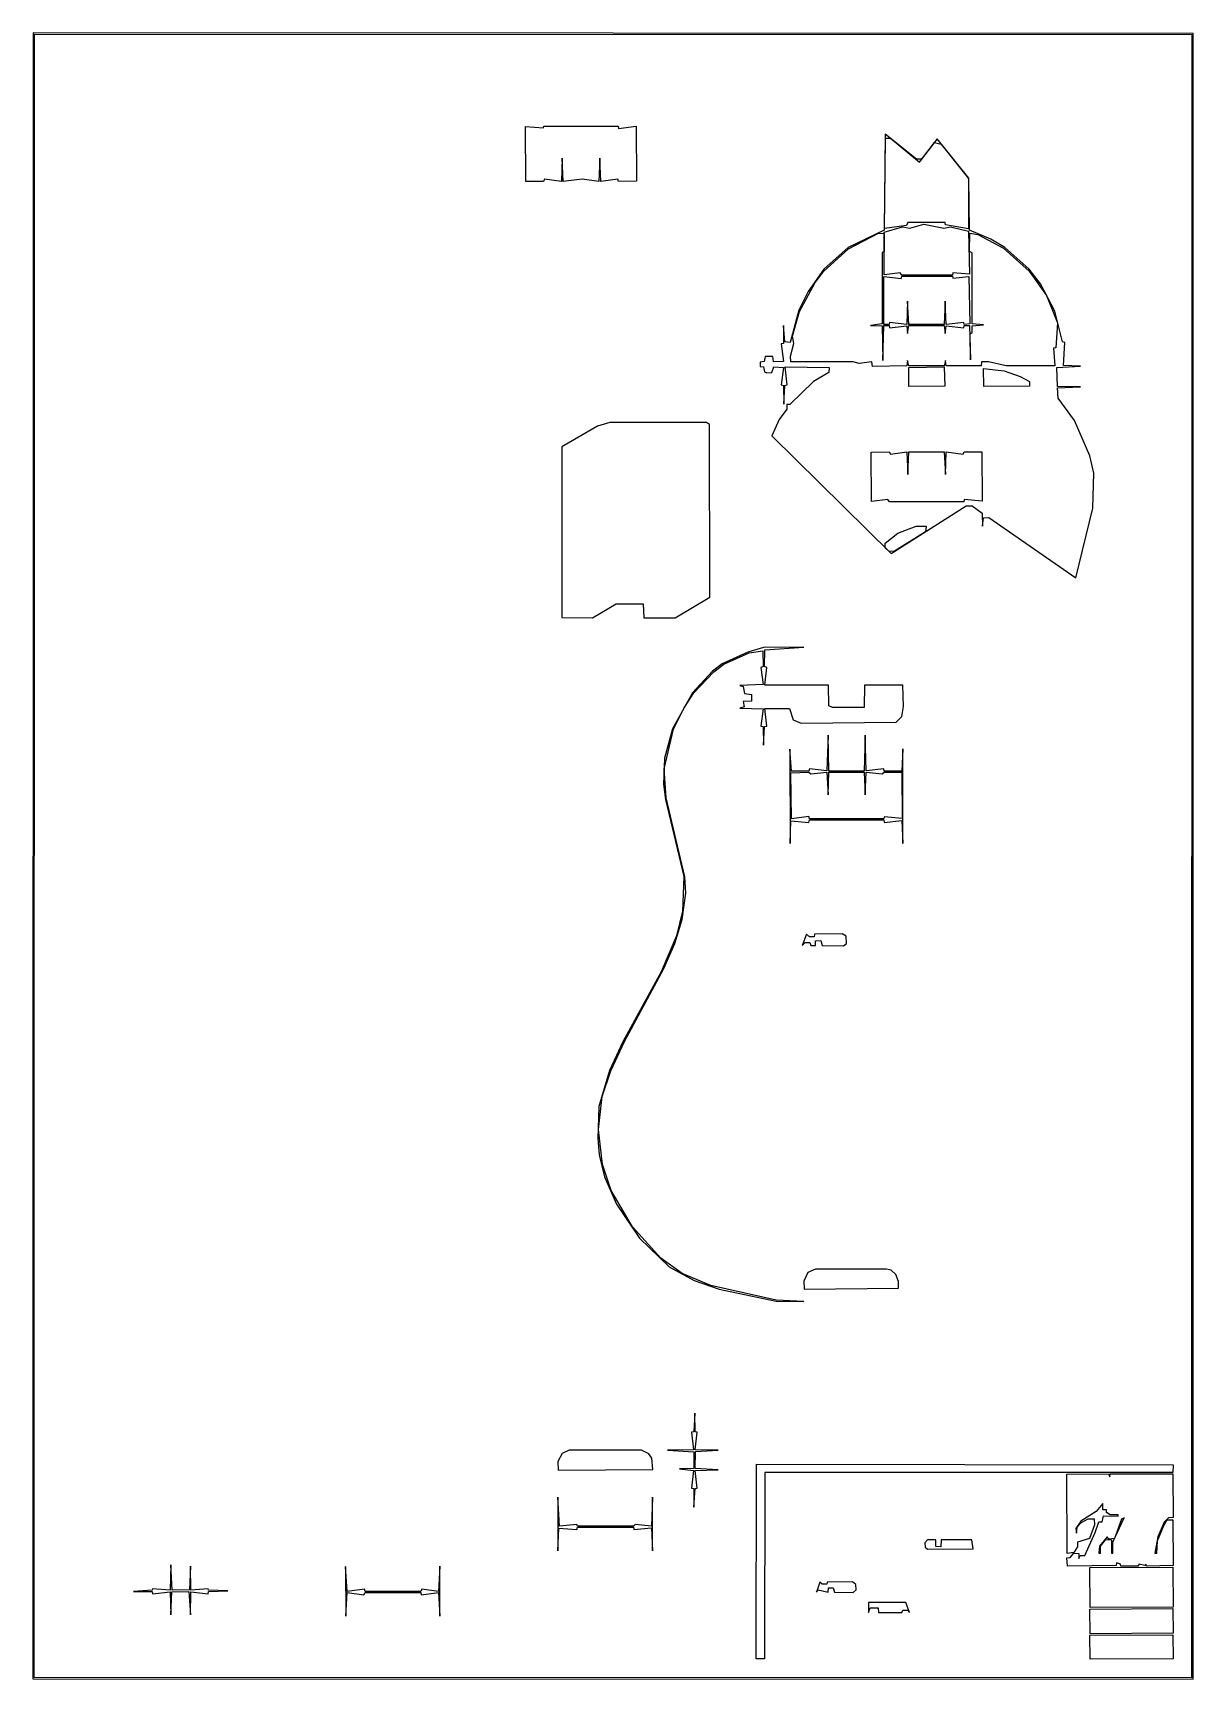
# Model space of a CAD drawing. Extents: x 14 to 202, y 6 to 273.
import ezdxf

# ---------------------------------------------------------------- set-up
doc = ezdxf.new("R2010")
doc.units = 0

msp = doc.modelspace()

# ---------------------------------------------------------------- linework, layer by layer
at = {"layer": 'BRIDGE_ROUTE'}
for p, q in [((131.13, 9.46), (131.19, 41.02)), ((131.19, 41.02), (198.82, 40.96)), ((198.82, 40.96), (198.76, 39.69)), ((132.52, 39.69), (132.46, 9.46)), ((198.76, 39.69), (132.52, 39.69)), ((132.46, 9.46), (131.13, 9.46))]:
    msp.add_line(p, q, dxfattribs=at)
at = {"layer": 'JACK_ROUTE'}
for p, q in [((146.11, 238.32), (151, 240.86)), ((151, 240.86), (151.89, 240.79)), ((151.89, 240.79), (151.89, 237.87)), ((165.74, 237.87), (165.8, 240.86)), ((165.8, 240.86), (167.13, 240.66)), ((167.13, 240.66), (171.26, 238.44)), ((142.11, 234.7), (146.11, 238.32)), ((151.89, 237.87), (151.57, 237.74)), ((166.18, 237.68), (165.74, 237.87)), ((171.26, 238.44), (175.45, 234.7)), ((151.57, 237.74), (151.57, 226.12)), ((166.18, 226.12), (166.18, 237.68)), ((138.18, 228.16), (140.72, 232.85)), ((140.72, 232.85), (142.11, 234.7)), ((175.45, 234.7), (178.24, 230.76)), ((178.24, 230.76), (180.02, 226.31)), ((137.03, 224.15), (138.18, 228.16)), ((151.57, 226.12), (149.67, 225.87)), ((149.67, 225.87), (151.57, 225.81)), ((151.57, 225.81), (151.7, 220.22)), ((151.7, 220.22), (151.83, 225.87)), ((151.83, 225.87), (152.72, 225.87)), ((152.72, 225.87), (152.78, 225.49)), ((152.78, 225.49), (155.57, 225.81)), ((155.57, 225.81), (155.7, 224.6)), ((155.7, 224.6), (155.89, 225.87)), ((155.89, 225.87), (161.67, 225.87)), ((161.67, 225.87), (161.8, 224.6)), ((161.8, 224.6), (161.99, 225.81)), ((161.99, 225.81), (164.85, 225.49)), ((164.85, 225.49), (164.91, 225.87)), ((164.91, 225.87), (165.74, 225.87)), ((165.74, 225.87), (165.93, 220.28)), ((165.86, 224.54), (166.18, 224.73)), ((165.93, 220.28), (165.86, 224.54)), ((168.02, 226), (166.18, 226.12)), ((166.18, 225.81), (168.02, 226)), ((166.18, 224.73), (166.18, 225.81)), ((180.02, 226.31), (179.77, 222.25)), ((136.72, 220.92), (137.22, 222.95)), ((137.22, 222.95), (137.03, 224.15)), ((179.77, 222.25), (179.39, 222.19)), ((179.39, 222.19), (179.64, 219.33)), ((136.78, 219.96), (136.72, 220.92)), ((146.88, 219.96), (136.78, 219.96)), ((147.83, 219.71), (146.88, 219.96)), ((149.92, 219.96), (147.83, 219.71)), ((149.99, 219.2), (149.92, 219.96)), ((155.57, 219.33), (149.99, 219.2)), ((155.7, 220.22), (155.57, 219.33)), ((155.89, 219.33), (155.7, 220.22)), ((161.67, 219.33), (155.89, 219.33)), ((161.86, 220.22), (161.67, 219.33)), ((161.99, 219.33), (161.86, 220.22)), ((167.64, 219.33), (161.99, 219.33)), ((167.7, 219.96), (167.64, 219.33)), ((168.85, 219.96), (167.7, 219.96)), ((171.7, 219.33), (168.85, 219.96)), ((179.64, 219.33), (171.7, 219.33)), ((105.35, 209.55), (99.57, 206.18)), ((107.38, 210.12), (105.35, 209.55)), ((123.06, 210.12), (107.38, 210.12)), ((123.57, 209.8), (123.06, 210.12)), ((123.63, 181.8), (123.57, 209.8)), ((99.57, 206.18), (99.57, 178.5)), ((117.98, 178.43), (123.63, 181.8)), ((104.58, 178.43), (108.39, 180.72)), ((108.39, 180.72), (112.78, 180.72)), ((112.78, 180.72), (112.9, 178.43)), ((99.57, 178.5), (104.58, 178.43)), ((112.9, 178.43), (117.98, 178.43))]:
    msp.add_line(p, q, dxfattribs=at)
at = {"layer": 'NECK_POCKET'}
for p, q in [((152.08, 256.92), (151.89, 241.36)), ((157.16, 252.86), (152.08, 256.92)), ((160.53, 256.16), (157.99, 252.86)), ((165.67, 249.75), (160.53, 256.16)), ((157.99, 252.86), (157.16, 252.86)), ((165.74, 241.36), (165.67, 249.75)), ((151.89, 241.36), (146.05, 238.51)), ((169.23, 239.9), (165.74, 241.36)), ((146.05, 238.51), (142.11, 235.01)), ((171.51, 238.51), (169.23, 239.9)), ((175.45, 235.01), (171.51, 238.51)), ((142.11, 235.01), (139.57, 231.39)), ((177.29, 232.66), (175.45, 235.01)), ((179.64, 228.22), (177.29, 232.66)), ((139.57, 231.39), (138.05, 228.35)), ((138.05, 228.35), (136.65, 223.14)), ((180.85, 223.2), (179.64, 228.22)), ((135.76, 223.2), (135.57, 225.87)), ((135.57, 225.87), (135.57, 222.95)), ((135.57, 222.95), (135.19, 222.88)), ((135.19, 222.88), (135.57, 220.03)), ((136.65, 223.14), (135.76, 223.2)), ((181.23, 223.14), (180.85, 223.2)), ((181.04, 219.39), (181.23, 223.14)), ((132.4, 220.03), (131.76, 219.9)), ((131.76, 219.9), (131.76, 219.2)), ((131.76, 219.2), (132.33, 219.14)), ((132.33, 219.14), (132.46, 218.38)), ((132.59, 220.85), (132.4, 220.03)), ((133.86, 220.85), (132.59, 220.85)), ((133.67, 218.25), (133.99, 219.14)), ((133.92, 219.96), (133.86, 220.85)), ((135.57, 220.03), (133.92, 219.96)), ((133.99, 219.14), (135.57, 219.07)), ((136.14, 216.22), (135.83, 219.14)), ((135.83, 219.14), (143, 219.07)), ((179.96, 219.07), (183.77, 219.27)), ((183.77, 219.27), (181.04, 219.39)), ((132.46, 218.38), (132.84, 218.19)), ((132.84, 218.19), (133.67, 218.25)), ((135.57, 219.07), (135.19, 216.22)), ((140.46, 216.79), (136.59, 213.04)), ((142.94, 218.25), (140.46, 216.79)), ((143, 219.07), (142.94, 218.25)), ((180.02, 215.96), (179.96, 219.07)), ((135.19, 216.22), (135.57, 216.15)), ((135.57, 216.15), (135.64, 213.11)), ((135.64, 213.11), (135.76, 216.15)), ((135.76, 216.15), (136.14, 216.22)), ((183.77, 215.9), (180.02, 215.96)), ((180.02, 215.77), (183.77, 215.9)), ((180.15, 214.06), (180.02, 215.77)), ((182.82, 210.44), (180.15, 214.06)), ((136.08, 212.28), (134.87, 210.63)), ((136.59, 213.04), (136.08, 213.04)), ((136.08, 213.04), (136.08, 212.28)), ((134.87, 210.63), (133.67, 207.96)), ((185.29, 204.72), (182.82, 210.44)), ((133.67, 207.96), (153.04, 188.85)), ((185.93, 201.93), (185.29, 204.72)), ((185.8, 196.21), (185.93, 201.93)), ((153.04, 188.85), (165.23, 196.6)), ((165.23, 196.6), (166.18, 196.6)), ((166.18, 196.6), (167.83, 195.39)), ((167.83, 195.39), (167.89, 193.29)), ((183.01, 184.91), (185.8, 196.21)), ((167.89, 193.29), (168.02, 194.63)), ((168.02, 194.63), (168.91, 194.69)), ((168.91, 194.69), (183.01, 184.91))]:
    msp.add_line(p, q, dxfattribs=at)
at = {"layer": 'PICKGUARD'}
for p, q in [((13.78, 273.37), (13.72, 6.22)), ((202.06, 273.3), (13.78, 273.37)), ((13.91, 6.41), (13.97, 273.18)), ((13.97, 273.18), (201.87, 273.11)), ((201.87, 273.11), (201.8, 6.35)), ((202.06, 6.16), (202.06, 273.3)), ((13.72, 6.22), (202.06, 6.16)), ((201.8, 6.35), (13.91, 6.41))]:
    msp.add_line(p, q, dxfattribs=at)
at = {"layer": 'PICKUP_ROUTE'}
for p, q in [((129.79, 172.85), (125.6, 170.94)), ((125.86, 170.88), (129.98, 172.72)), ((132.33, 173.61), (129.79, 172.85)), ((129.98, 172.72), (132.21, 173.04)), ((132.21, 173.04), (132.27, 170.5)), ((138.87, 173.67), (132.33, 173.61)), ((132.46, 170.5), (132.52, 173.23)), ((132.52, 173.23), (138.87, 173.67)), ((124.02, 169.74), (120.78, 166.24)), ((121.03, 166.24), (124.27, 169.67)), ((125.6, 170.94), (124.02, 169.74)), ((124.27, 169.67), (125.86, 170.88)), ((132.27, 170.5), (131.89, 170.37)), ((131.89, 170.37), (132.27, 167.58)), ((132.84, 170.37), (132.46, 170.5)), ((132.52, 167.51), (132.84, 170.37)), ((120.78, 166.24), (117.54, 160.4)), ((119.44, 163.83), (121.03, 166.24)), ((132.27, 167.58), (128.46, 167.45)), ((128.46, 167.45), (129.03, 167.26)), ((129.03, 167.26), (129.22, 166.12)), ((129.22, 166.12), (130.37, 165.99)), ((130.37, 165.99), (130.37, 164.91)), ((142.88, 167.51), (132.52, 167.51)), ((142.94, 164.15), (142.88, 167.51)), ((148.72, 167.51), (148.65, 163.89)), ((154.94, 167.51), (148.72, 167.51)), ((155.07, 164.02), (154.94, 167.51)), ((117.73, 160.34), (119.44, 163.83)), ((129.16, 163.96), (128.46, 163.77)), ((128.46, 163.77), (132.27, 163.64)), ((130.37, 164.91), (129.03, 164.85)), ((129.03, 164.85), (129.16, 163.96)), ((132.27, 163.64), (131.89, 160.85)), ((132.84, 160.85), (132.52, 163.7)), ((132.52, 163.7), (136.52, 163.7)), ((136.52, 163.7), (137.16, 161.86)), ((143.51, 163.89), (142.94, 164.15)), ((148.65, 163.89), (143.51, 163.89)), ((154.75, 162.43), (155.07, 164.02)), ((116.21, 153.92), (117.73, 160.34)), ((117.54, 160.4), (116.27, 155.64)), ((131.89, 160.85), (132.27, 160.78)), ((132.27, 160.78), (132.33, 157.73)), ((132.33, 157.73), (132.46, 160.78)), ((132.46, 160.78), (132.84, 160.85)), ((137.16, 161.86), (138.43, 161.35)), ((138.43, 161.35), (153.86, 161.48)), ((153.86, 161.48), (154.75, 162.43)), ((116.27, 155.64), (116.08, 151.45)), ((116.52, 149.23), (116.21, 153.92)), ((116.08, 151.45), (116.4, 148.91)), ((116.4, 148.91), (119.38, 136.46)), ((119.57, 136.4), (116.52, 149.23)), ((119.38, 136.46), (119.19, 130.81)), ((119.7, 133.73), (119.57, 136.4)), ((119.13, 129.48), (119.7, 133.73)), ((117.92, 125.54), (119.13, 129.48)), ((119.19, 130.81), (118.17, 126.81)), ((118.17, 126.81), (115.7, 120.97)), ((116.14, 121.48), (117.92, 125.54)), ((115.7, 120.97), (109.54, 109.73)), ((109.73, 109.66), (116.14, 121.48)), ((109.54, 109.73), (107.32, 104.97)), ((107.51, 104.9), (109.73, 109.66)), ((107.32, 104.97), (105.6, 99.12)), ((106.11, 100.71), (107.51, 104.9)), ((105.6, 99.12), (105.41, 93.92)), ((105.54, 95.38), (106.11, 100.71)), ((105.41, 93.92), (105.66, 91.25)), ((106.17, 89.66), (105.54, 95.38)), ((105.66, 91.25), (106.49, 87.69)), ((107.57, 85.47), (106.17, 89.66)), ((106.49, 87.69), (108.46, 83.25)), ((111.06, 79.57), (107.57, 85.47)), ((108.46, 83.25), (112.2, 77.72)), ((115.63, 74.49), (111.06, 79.57)), ((112.2, 77.72), (117.03, 73.09)), ((119.13, 72.01), (115.63, 74.49)), ((117.03, 73.09), (121.09, 70.87)), ((123.76, 70.04), (119.13, 72.01)), ((121.09, 70.87), (125.1, 69.47)), ((134.37, 67.69), (123.76, 70.04)), ((125.1, 69.47), (134.37, 67.5)), ((138.87, 67.44), (134.37, 67.69)), ((134.37, 67.5), (138.87, 67.44))]:
    msp.add_line(p, q, dxfattribs=at)
at = {"layer": 'SMALL_FEATURE'}
for p, q in [((93.66, 258.19), (96.58, 257.94)), ((93.73, 249.24), (93.66, 258.19)), ((96.58, 257.94), (96.65, 258.25)), ((96.65, 258.25), (108.71, 258.25)), ((108.71, 258.25), (108.78, 257.87)), ((108.78, 257.87), (111.63, 258.25)), ((111.63, 258.25), (111.7, 249.3)), ((151.96, 241.62), (152.15, 256.29)), ((152.15, 256.29), (152.91, 256.29)), ((152.91, 256.29), (157.67, 252.41)), ((157.67, 252.41), (160.08, 255.59)), ((160.08, 255.59), (161.16, 255.33)), ((161.16, 255.33), (165.61, 249.81)), ((99.63, 253.05), (99.5, 249.24)), ((99.82, 249.24), (99.63, 253.05)), ((105.73, 253.05), (105.6, 249.24)), ((105.92, 249.24), (105.73, 253.05)), ((96.58, 249.24), (93.73, 249.24)), ((96.77, 249.62), (96.58, 249.24)), ((99.5, 249.24), (96.77, 249.62)), ((102.87, 249.62), (99.82, 249.24)), ((105.6, 249.24), (102.87, 249.62)), ((108.65, 249.62), (105.92, 249.24)), ((108.78, 249.24), (108.65, 249.62)), ((111.7, 249.3), (108.78, 249.24)), ((165.61, 249.81), (165.61, 241.55)), ((151.89, 241.05), (154.88, 241.87)), ((151.89, 234.12), (151.89, 241.05)), ((155.51, 242.13), (151.96, 241.62)), ((154.88, 241.87), (156.08, 241.68)), ((155.77, 242.57), (155.51, 242.13)), ((161.8, 242.57), (155.77, 242.57)), ((156.08, 241.68), (158.37, 242.32)), ((158.37, 242.32), (161.61, 241.68)), ((161.61, 241.68), (162.69, 241.87)), ((161.86, 242.19), (161.8, 242.57)), ((165.61, 241.55), (161.86, 242.19)), ((162.69, 241.87), (165.61, 241.17)), ((165.61, 241.17), (165.74, 234.19)), ((151.83, 233.81), (154.69, 233.49)), ((151.83, 226.06), (151.83, 233.81)), ((154.5, 234.44), (151.89, 234.12)), ((154.75, 234.06), (154.5, 234.44)), ((154.69, 233.49), (154.75, 233.87)), ((163, 234.06), (154.75, 234.06)), ((154.75, 233.87), (163, 233.87)), ((163.07, 234.44), (163, 234.06)), ((163, 233.87), (163.07, 233.55)), ((165.74, 234.19), (163.07, 234.44)), ((163.07, 233.55), (165.67, 233.81)), ((165.67, 233.81), (165.8, 226.12)), ((155.7, 229.81), (155.57, 226.06)), ((155.89, 226.06), (155.7, 229.81)), ((161.8, 229.81), (161.67, 226.06)), ((161.99, 226.06), (161.8, 229.81)), ((152.72, 226.06), (151.83, 226.06)), ((152.78, 226.38), (152.72, 226.06)), ((155.57, 226.06), (152.78, 226.38)), ((161.67, 226.06), (155.89, 226.06)), ((164.85, 226.38), (161.99, 226.06)), ((164.91, 226.06), (164.85, 226.38)), ((165.8, 226.12), (164.91, 226.06)), ((155.89, 219.07), (161.67, 219.14)), ((161.67, 219.14), (161.73, 216.03)), ((155.89, 215.96), (155.89, 219.07)), ((168.02, 218.88), (171.39, 218.5)), ((168.08, 215.96), (168.02, 218.88)), ((171.39, 218.5), (173.99, 217.61)), ((173.99, 217.61), (175.51, 216.79)), ((175.51, 216.79), (175.51, 216.03)), ((161.73, 216.03), (155.89, 215.96)), ((175.51, 216.03), (168.08, 215.96)), ((149.8, 205.3), (152.72, 205.36)), ((149.86, 197.29), (149.8, 205.3)), ((152.72, 205.36), (152.91, 204.98)), ((152.91, 204.98), (155.57, 205.36)), ((155.57, 205.36), (155.77, 201.68)), ((155.77, 201.68), (155.89, 205.36)), ((155.89, 205.36), (161.67, 205.36)), ((161.67, 205.36), (161.86, 201.68)), ((161.86, 201.68), (161.99, 205.36)), ((161.99, 205.36), (164.72, 204.98)), ((164.72, 204.98), (164.91, 205.36)), ((164.91, 205.36), (167.77, 205.36)), ((167.77, 205.36), (167.83, 197.36)), ((152.53, 197.61), (149.86, 197.29)), ((152.78, 197.23), (152.53, 197.61)), ((164.85, 197.23), (152.78, 197.23)), ((164.91, 197.61), (164.85, 197.23)), ((167.83, 197.36), (164.91, 197.61)), ((158.62, 192.4), (153.61, 189.23)), ((154.11, 192.15), (157.1, 193.29)), ((157.1, 193.29), (158.75, 193.29)), ((158.75, 193.29), (158.62, 192.4)), ((152.08, 190.56), (154.11, 192.15)), ((152.08, 189.8), (152.08, 190.56)), ((152.72, 189.17), (152.08, 189.8)), ((153.61, 189.23), (152.72, 189.17)), ((142.81, 159.38), (142.62, 153.61)), ((142.94, 153.54), (142.81, 159.38)), ((148.84, 159.38), (148.65, 153.54)), ((148.97, 153.61), (148.84, 159.38)), ((136.59, 157.1), (136.65, 141.8)), ((136.84, 153.54), (136.59, 157.1)), ((154.94, 157.16), (154.75, 153.54)), ((154.94, 141.8), (154.94, 157.16)), ((136.78, 153.29), (139.7, 153.35)), ((136.84, 145.8), (136.78, 153.29)), ((139.7, 153.54), (136.84, 153.54)), ((139.76, 153.92), (139.7, 153.54)), ((139.7, 153.35), (140.02, 153.1)), ((142.62, 153.61), (139.76, 153.92)), ((140.02, 153.1), (142.62, 153.35)), ((142.62, 153.35), (142.81, 149.67)), ((142.81, 149.67), (142.94, 153.35)), ((148.65, 153.54), (142.94, 153.54)), ((142.94, 153.35), (148.65, 153.35)), ((148.65, 153.35), (148.84, 149.67)), ((148.84, 149.67), (148.97, 153.35)), ((151.83, 153.92), (148.97, 153.61)), ((148.97, 153.35), (151.57, 153.1)), ((151.57, 153.1), (151.89, 153.35)), ((151.89, 153.54), (151.83, 153.92)), ((154.75, 153.54), (151.89, 153.54)), ((151.89, 153.35), (154.75, 153.35)), ((154.75, 153.35), (154.81, 145.86)), ((136.65, 141.8), (136.78, 145.48)), ((136.78, 145.48), (139.7, 145.22)), ((139.7, 146.18), (136.84, 145.8)), ((139.76, 145.8), (139.7, 146.18)), ((139.7, 145.22), (139.76, 145.61)), ((151.83, 145.8), (139.76, 145.8)), ((139.76, 145.61), (151.83, 145.61)), ((151.89, 146.11), (151.83, 145.8)), ((151.83, 145.61), (151.89, 145.22)), ((154.81, 145.86), (151.89, 146.11)), ((151.89, 145.22), (154.75, 145.54)), ((154.75, 145.54), (154.94, 141.8)), ((139.32, 127.06), (138.62, 125.22)), ((138.62, 125.22), (139.07, 125.73)), ((139.07, 125.73), (139.83, 125.73)), ((139.76, 126.62), (139.32, 127.06)), ((140.53, 126.62), (139.76, 126.62)), ((139.83, 125.73), (140.02, 125.22)), ((140.59, 127.06), (140.53, 126.62)), ((145.1, 127.13), (140.59, 127.06)), ((140.78, 125.98), (141.6, 126.05)), ((140.78, 125.22), (140.78, 125.98)), ((141.6, 126.05), (141.86, 125.22)), ((145.73, 126.75), (145.1, 127.13)), ((145.8, 125.54), (145.73, 126.75)), ((140.02, 125.22), (140.78, 125.22)), ((141.86, 125.22), (145.29, 125.16)), ((145.29, 125.16), (145.8, 125.54)), ((140.78, 72.71), (139.51, 72.14)), ((152.27, 72.71), (140.78, 72.71)), ((153.04, 72.52), (152.27, 72.71)), ((153.8, 71.82), (153.04, 72.52)), ((139.51, 72.14), (138.87, 70.74)), ((138.87, 70.74), (138.94, 69.47)), ((138.94, 69.47), (154.24, 69.6)), ((154.24, 70.68), (153.8, 71.82)), ((154.24, 69.6), (154.24, 70.68)), ((121.16, 49.34), (121.03, 46.29)), ((121.22, 46.29), (121.16, 49.34)), ((121.03, 46.29), (120.65, 46.23)), ((120.65, 46.23), (120.97, 43.37)), ((121.54, 46.23), (121.22, 46.29)), ((121.22, 43.37), (121.54, 46.23)), ((99.63, 42.8), (98.93, 41.47)), ((100.77, 43.31), (99.63, 42.8)), ((112.52, 43.31), (100.77, 43.31)), ((113.73, 42.74), (112.52, 43.31)), ((120.97, 43.37), (116.71, 43.31)), ((116.71, 43.31), (121.03, 43.05)), ((121.03, 43.05), (121.03, 40.32)), ((124.97, 43.31), (121.22, 43.37)), ((121.22, 40.32), (121.29, 43.12)), ((121.29, 43.12), (124.97, 43.31)), ((98.93, 41.47), (99, 40.07)), ((99, 40.07), (114.36, 40.2)), ((114.17, 42.04), (113.73, 42.74)), ((114.36, 40.2), (114.17, 42.04)), ((121.03, 40.32), (118.68, 40.26)), ((118.68, 40.26), (120.97, 40.01)), ((124.97, 40.13), (121.22, 40.32)), ((121.22, 40.01), (124.97, 40.13)), ((120.97, 40.01), (120.65, 37.15)), ((121.54, 37.15), (121.22, 40.01)), ((181.55, 39.43), (188.34, 39.5)), ((181.61, 26.54), (181.55, 39.43)), ((188.34, 39.5), (188.53, 38.99)), ((188.53, 38.99), (188.6, 39.5)), ((188.6, 39.5), (198.76, 39.5)), ((198.76, 39.5), (198.82, 32.38)), ((98.93, 35.69), (98.93, 26.99)), ((99.19, 30.99), (98.93, 35.69)), ((114.3, 35.69), (114.11, 30.99)), ((114.3, 26.99), (114.3, 35.69)), ((120.65, 37.15), (121.03, 37.08)), ((121.03, 37.08), (121.03, 34.04)), ((121.03, 34.04), (121.22, 37.08)), ((121.22, 37.08), (121.54, 37.15)), ((186.31, 33.34), (183.83, 31.81)), ((183.83, 31.5), (185.04, 32.19)), ((185.04, 32.19), (185.99, 32.19)), ((185.99, 32.19), (186.05, 31.18)), ((187.39, 34.67), (186.31, 33.34)), ((187.32, 31.69), (187.52, 32.64)), ((187.39, 33.65), (187.39, 34.67)), ((188.02, 33.65), (187.39, 33.65)), ((187.52, 32.64), (189.87, 32.58)), ((188.02, 33.21), (188.02, 33.65)), ((188.6, 32.83), (188.02, 33.21)), ((189.87, 32.83), (188.6, 32.83)), ((189.04, 28.38), (190.88, 32.32)), ((190.44, 32.13), (189.29, 28.96)), ((189.87, 32.58), (189.87, 32.83)), ((190.88, 32.32), (190.44, 32.13)), ((198.06, 32.32), (197.36, 31.62)), ((198.82, 32.38), (198.06, 32.32)), ((98.93, 26.99), (99.12, 30.67)), ((99.12, 30.67), (102.04, 30.42)), ((102.04, 31.24), (99.19, 30.99)), ((102.11, 30.99), (102.04, 31.24)), ((102.04, 30.42), (102.11, 30.8)), ((111.19, 30.99), (102.11, 30.99)), ((102.11, 30.8), (111.19, 30.8)), ((111.51, 31.24), (111.19, 30.99)), ((111.19, 30.8), (111.25, 30.42)), ((111.25, 30.42), (114.11, 30.73)), ((114.11, 30.99), (111.51, 31.24)), ((114.11, 30.73), (114.3, 26.99)), ((183.83, 31.81), (183.01, 30.61)), ((183.01, 30.61), (183.13, 29.84)), ((183.13, 29.84), (183.26, 30.8)), ((183.26, 30.8), (183.83, 31.5)), ((184.47, 26.23), (186.18, 29.97)), ((186.05, 31.18), (185.23, 28.96)), ((186.18, 29.97), (186.75, 31.69)), ((186.75, 31.69), (187.32, 31.69)), ((196.28, 28.58), (197.29, 31.11)), ((197.36, 31.62), (196.34, 29.27)), ((197.29, 31.11), (197.87, 32)), ((197.87, 32), (198.76, 32)), ((198.76, 32), (198.82, 24.57)), ((158.94, 28.77), (158.5, 28.26)), ((158.5, 28.26), (158.56, 27.56)), ((158.56, 27.56), (158.94, 27.24)), ((160.27, 28.77), (158.94, 28.77)), ((158.94, 27.24), (166.37, 27.31)), ((160.27, 27.69), (160.27, 28.77)), ((161.1, 27.62), (160.27, 27.69)), ((161.16, 28.77), (161.1, 27.62)), ((166.12, 28.77), (161.16, 28.77)), ((166.37, 27.31), (166.12, 28.77)), ((182.69, 26.73), (181.61, 26.54)), ((183.32, 27.62), (182.69, 26.73)), ((185.23, 28.96), (183.32, 28.38)), ((183.32, 28.38), (183.32, 27.62)), ((186.88, 27.75), (186.75, 26.61)), ((188.09, 29.27), (186.88, 27.75)), ((187.01, 27.75), (187.9, 28.83)), ((187.01, 26.61), (187.01, 27.75)), ((187.9, 28.83), (188.79, 28.77)), ((188.4, 28.89), (188.09, 29.27)), ((189.29, 28.96), (188.4, 28.89)), ((188.79, 28.77), (188.79, 26.61)), ((189.04, 26.61), (189.04, 28.38)), ((196.34, 29.27), (195.83, 26.61)), ((196.15, 26.61), (196.28, 28.58)), ((36.13, 24.7), (36, 20.57)), ((36.32, 20.57), (36.13, 24.7)), ((39.31, 24.51), (39.12, 20.64)), ((39.37, 20.57), (39.31, 24.51)), ((64.45, 24.45), (64.52, 16.38)), ((64.71, 20.38), (64.45, 24.45)), ((79.76, 24.51), (79.57, 20.38)), ((79.76, 16.38), (79.76, 24.51)), ((181.55, 25.84), (182.12, 25.91)), ((181.67, 24.51), (181.55, 25.84)), ((189.55, 24.57), (181.67, 24.51)), ((182.12, 25.91), (182.69, 26.61)), ((182.69, 26.61), (183.51, 26.54)), ((183.51, 26.54), (183.51, 25.72)), ((183.51, 25.72), (183.71, 26.23)), ((183.71, 26.23), (184.47, 26.23)), ((185.29, 24.26), (198.76, 24.32)), ((185.36, 17.78), (185.29, 24.26)), ((186.75, 26.61), (187.01, 26.61)), ((188.79, 26.61), (189.04, 26.61)), ((189.61, 25.02), (189.55, 24.57)), ((190.25, 24.83), (189.61, 25.02)), ((190.31, 24.51), (190.25, 24.83)), ((193.1, 24.51), (190.31, 24.51)), ((193.29, 24.83), (193.1, 24.51)), ((194.25, 24.57), (193.29, 24.83)), ((194.44, 24.83), (194.25, 24.57)), ((194.5, 24.51), (194.44, 24.83)), ((198.82, 24.57), (194.5, 24.51)), ((195.83, 26.61), (196.15, 26.61)), ((198.76, 24.32), (198.82, 17.84)), ((141.48, 21.91), (140.91, 20.26)), ((141.86, 21.59), (141.48, 21.91)), ((142.62, 21.59), (141.86, 21.59)), ((142.68, 21.91), (142.62, 21.59)), ((146.75, 21.97), (142.68, 21.91)), ((147.32, 21.53), (146.75, 21.97)), ((147.38, 20.64), (147.32, 21.53)), ((33.08, 20.57), (30.04, 20.38)), ((30.04, 20.38), (33.08, 20.38)), ((33.15, 20.83), (33.08, 20.57)), ((33.08, 20.38), (33.15, 20)), ((36, 20.57), (33.15, 20.83)), ((33.15, 20), (36, 20.32)), ((36, 20.32), (36.13, 16.57)), ((36.13, 16.57), (36.26, 20.32)), ((36.26, 20.32), (39.05, 20.38)), ((39.12, 20.64), (36.32, 20.57)), ((39.05, 20.38), (39.31, 16.57)), ((39.31, 16.57), (39.37, 20.32)), ((42.16, 20.83), (39.37, 20.57)), ((39.37, 20.32), (42.16, 20)), ((42.23, 20.57), (42.16, 20.83)), ((42.16, 20), (42.23, 20.38)), ((45.34, 20.51), (42.23, 20.57)), ((42.23, 20.38), (45.34, 20.51)), ((64.52, 16.38), (64.71, 20.19)), ((67.56, 20.76), (64.71, 20.38)), ((64.71, 20.19), (67.44, 19.81)), ((67.44, 19.81), (67.63, 20.19)), ((67.63, 20.38), (67.56, 20.76)), ((76.71, 20.38), (67.63, 20.38)), ((67.63, 20.19), (76.71, 20.19)), ((76.83, 20.76), (76.71, 20.38)), ((76.71, 20.19), (76.77, 19.81)), ((76.77, 19.81), (79.57, 20.19)), ((79.57, 20.38), (76.83, 20.76)), ((79.57, 20.19), (79.76, 16.38)), ((140.91, 20.26), (141.22, 20.64)), ((141.22, 20.64), (142.81, 20.26)), ((142.81, 20.26), (142.88, 20.95)), ((142.88, 20.95), (143.64, 20.95)), ((143.64, 20.95), (143.83, 20.26)), ((143.83, 20.26), (146.88, 20.19)), ((146.88, 20.19), (147.38, 20.64)), ((149.35, 18.61), (149.35, 16.95)), ((155.45, 18.61), (149.35, 18.61)), ((149.35, 16.95), (149.61, 17.72)), ((149.61, 17.72), (150.94, 17.72)), ((150.94, 17.72), (151, 16.95)), ((151, 16.95), (154.75, 16.95)), ((154.75, 16.95), (154.94, 17.34)), ((154.94, 17.34), (155.7, 17.34)), ((156.02, 16.95), (155.45, 18.61)), ((155.7, 17.34), (156.02, 16.95)), ((185.29, 17.53), (198.76, 17.59)), ((185.36, 13.53), (185.29, 17.53)), ((198.82, 17.84), (185.36, 17.78)), ((198.76, 17.59), (198.82, 13.59)), ((198.82, 13.59), (185.36, 13.53)), ((185.29, 13.27), (198.76, 13.34)), ((185.36, 9.4), (185.29, 13.27)), ((198.76, 13.34), (198.82, 9.46)), ((198.82, 9.46), (185.36, 9.4))]:
    msp.add_line(p, q, dxfattribs=at)

doc.saveas('drawing.dxf')
